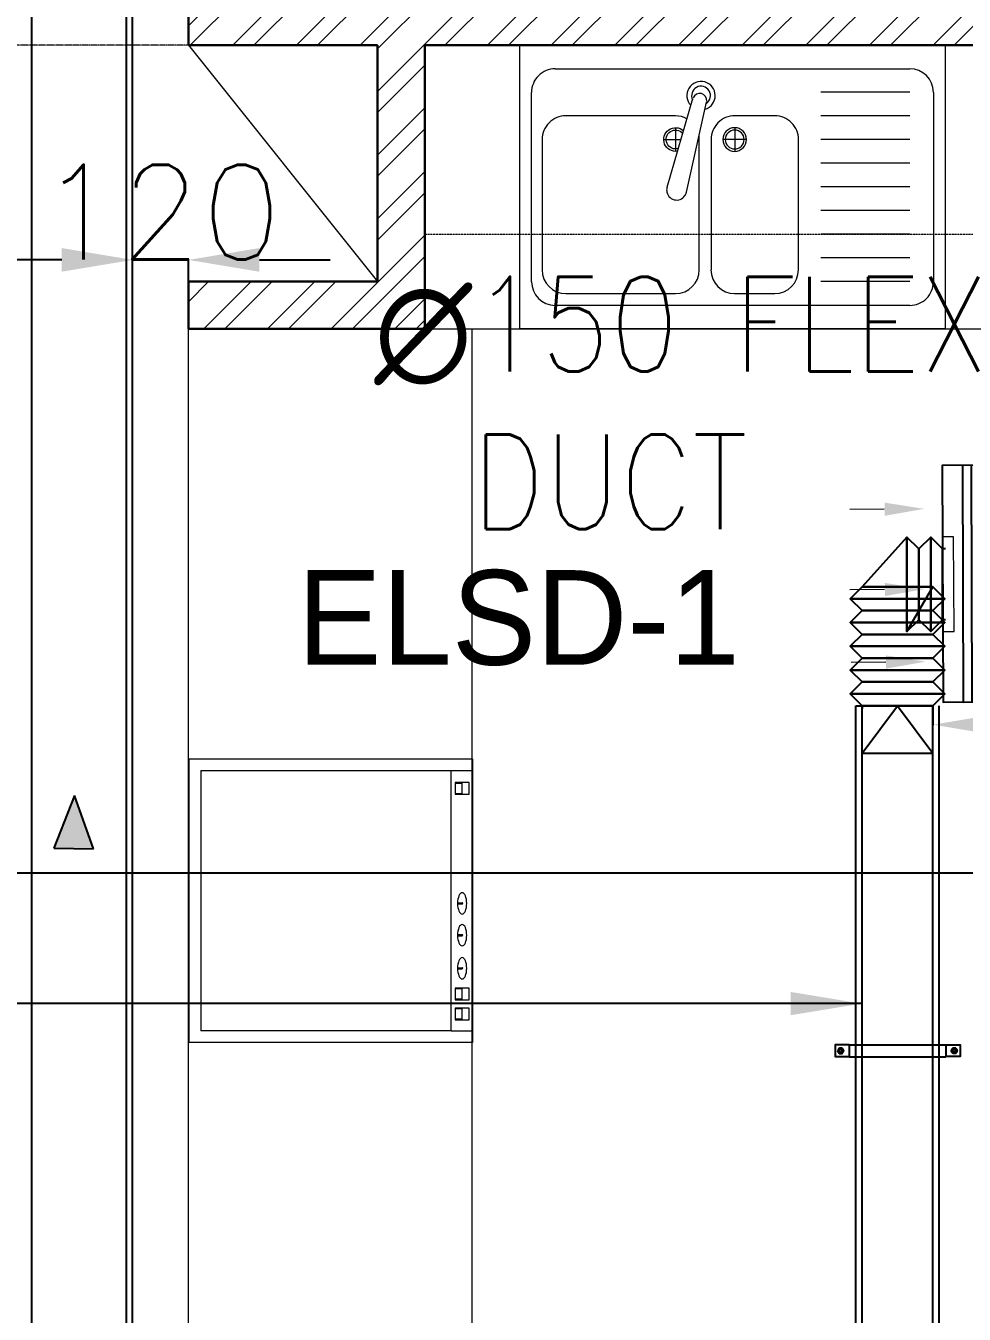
# Model space of a CAD drawing. Header units: millimetres. Extents: x -9226 to 166212, y -13 to 97274.
# Drawn here: x 34806 to 36791, y 70547 to 73271 of the extents above; entities that cross this region are included whole.
import ezdxf

# ---------------------------------------------------------------- set-up
doc = ezdxf.new("R2010")
doc.units = ezdxf.units.MM
for name, pattern in [('23491-XR-AR-2ND FLOOR PLAN$0$23491-XR-AR-2ND FLOOR PLAN$0$23491-XR-AR-TYP-FLOOR$0$DASHED2', [0.375, 0.25, -0.125]), ('23491-XR-AR-2ND FLOOR PLAN$0$23491-XR-AR-2ND FLOOR PLAN$0$23491-XR-AR-TYP-FLOOR$0$HIDDEN', [9.525, 6.35, -3.175]), ('HIDDEN', [9.525, 6.35, -3.175])]:
    doc.linetypes.add(name, pattern=pattern)
doc.layers.get('0').update_dxf_attribs({"color": 8})
doc.layers.get('Defpoints').update_dxf_attribs({"color": 8})
for name, color, linetype in [('-TEXT', 7, 'Continuous'), ('1.INS', 8, 'Continuous'), ('1.support 2', 7, 'Continuous'), ('23491-GN-XR-PLOT LIMIT$0$RETAIL', 8, 'Continuous'), ('EAD', 30, 'Continuous'), ('ETA-AC-SUPPORT', 25, 'Continuous'), ('FAD', 3, 'Continuous'), ('HVAC-VOL-SPD-S01-M-01-0400 R-01$0$HVAC-VOL-SPD-S01-M-01-0400 R-01$0$000-VL-M-SAD ATD', 3, 'Continuous'), ('HVAC-VOL-SPD-S01-M-01-0400 R-01$0$HVAC-VOL-SPD-S01-M-01-0400 R-01$0$SLOTTED DIFFUSER', 171, 'Continuous'), ('VCD SHE', 7, 'Continuous')]:
    doc.layers.add(name, color=color, linetype=linetype)
for name, color, linetype, lineweight in [('1.XREF', 8, 'Continuous', 9), ('23491-XR-AR-2ND FLOOR PLAN$0$23491-XR-AR-2ND FLOOR PLAN$0$23491-XR-AR-TYP-FLOOR$0$A-EQUP-KITN-PLAN', 8, 'Continuous', 9), ('23491-XR-AR-2ND FLOOR PLAN$0$23491-XR-AR-2ND FLOOR PLAN$0$23491-XR-AR-TYP-FLOOR$0$A-FLOR-OVHD', 8, '23491-XR-AR-2ND FLOOR PLAN$0$23491-XR-AR-2ND FLOOR PLAN$0$23491-XR-AR-TYP-FLOOR$0$HIDDEN', 15), ('23491-XR-AR-2ND FLOOR PLAN$0$23491-XR-AR-2ND FLOOR PLAN$0$23491-XR-AR-TYP-FLOOR$0$A-WALL-PATT', 8, 'Continuous', 5), ('23491-XR-AR-2ND FLOOR PLAN$0$23491-XR-AR-2ND FLOOR PLAN$0$A-WALL', 8, 'Continuous', 30), ('23491-XR-AR-2ND FLOOR PLAN$0$A-WALL-CAVI', 8, 'Continuous', 15), ('A-ANNO-DIMS', 8, 'Continuous', 9), ('DLI', 7, 'Continuous', 5), ('HVAC-VOL-SPD-S01-M-01-0400 R-01$0$HVAC-VOL-SPD-S01-M-01-0400 R-01$0$000-VL-M-FLEXIBLE', 251, 'Continuous', 15), ('HVAC-VOL-SPD-S01-M-01-0400 R-01$0$HVAC-VOL-SPD-S01-M-01-0400 R-01$0$000-VL-M-RAD ATD', 150, 'Continuous', 20)]:
    doc.layers.add(name, color=color, linetype=linetype, lineweight=lineweight)
doc.styles.add('JSE', font='romans.shx', dxfattribs={"width": 0.85})
doc.styles.add('ROMANS', font='isocp.shx', dxfattribs={"width": 0.8})
doc.styles.add('SDC-TEXT-ARB', font='sdc-arb.shx', dxfattribs={"height": 0.5})
doc.styles.get("Standard").update_dxf_attribs({"font": 'romans.shx', "height": 200})
doc.dimstyles.new('ISO-25', dxfattribs={"dimtxt": 200, "dimasz": 150, "dimexe": 1.25, "dimexo": 0.625, "dimgap": 1, "dimtad": 1, "dimtoh": 1, "dimdec": 0, "dimrnd": 5, "dimtxsty": 'Standard', "dimcen": 2.5, "dimclrd": 256, "dimclre": 256, "dimclrt": 7, "dimadec": 0, "dimazin": 0, "dimtfac": 1, "dimtdec": 0, "dimtix": 1, "dimtmove": 2, "dimatfit": 3, "dimfxl": 1, "dimarcsym": 1})
doc.dimstyles.new('JSE', dxfattribs={"dimtxt": 50, "dimasz": 150, "dimexe": 0.18, "dimexo": 0.0625, "dimgap": 50, "dimtad": 0, "dimdec": 0, "dimrnd": 5, "dimzin": 0, "dimdsep": 46, "dimtxsty": 'ROMANS', "dimcen": 0.09, "dimclrd": 7, "dimclre": 7, "dimclrt": 7, "dimadec": 0, "dimazin": 0, "dimtfac": 1, "dimtdec": 0, "dimtofl": 0, "dimtmove": 0, "dimatfit": 3, "dimfxl": 1, "dimtolj": 1, "dimtzin": 0, "dimarcsym": 1})

# ---------------------------------------------------------------- blocks, each defined once
blk = doc.blocks.new('23491-GN-XR-PLOT LIMIT')
at = {"layer": '23491-GN-XR-PLOT LIMIT$0$RETAIL', "color": 8}
blk.add_lwpolyline([(48271.7, 23525.6), (50500, 25555.4), (50500, 80172.6), (48692.6, 81480), (5000, 81480), (5000, 71480), (40000, 71480), (40000, 32256.2, 0.000401), (5000, 26236.7), (5000, 16088.4, -0.000496)], format="xyb", close=True, dxfattribs=at)
blk = doc.blocks.new('23491-XR-AR-2ND FLOOR PLAN$0$23491-XR-AR-2ND FLOOR PLAN$0$23491-XR-AR-TYP-FLOOR$0$Zone-6_30May22$0$TYP$0$2B+G+19+R Typical Floor$0$A$C15A204A0')
at = {"color": 8}
for p, q in [((0, 0), (-0.9, 0)), ((0, -0.6), (0, 0)), ((-0.9, 0), (-0.9, -0.6)), ((-0.075, -0.0499), (-0.825, -0.0499)), ((-0.8026, -0.0749), (-0.5704, -0.0749)), ((-0.4454, -0.0749), (-0.3605, -0.0749)), ((-0.875, -0.0999), (-0.875, -0.5)), ((-0.0751, -0.1001), (-0.263, -0.1001)), ((-0.025, -0.5002), (-0.025, -0.0999)), ((-0.8525, -0.4005), (-0.8526, -0.1249)), ((-0.5204, -0.1249), (-0.5203, -0.4005)), ((-0.4953, -0.4005), (-0.4954, -0.1249)), ((-0.3105, -0.1249), (-0.3104, -0.4005)), ((-0.0751, -0.1501), (-0.263, -0.1501)), ((-0.0751, -0.2001), (-0.263, -0.2001)), ((-0.0751, -0.2501), (-0.263, -0.2501)), ((-0.5473, -0.2891), (-0.5046, -0.4798)), ((-0.5883, -0.3001), (-0.5336, -0.4875)), ((-0.0751, -0.3007), (-0.263, -0.3007)), ((-0.0751, -0.3507), (-0.263, -0.3507)), ((-0.5703, -0.4255), (-0.5703, -0.3755)), ((-0.4453, -0.4255), (-0.4453, -0.3755)), ((-0.5953, -0.4005), (-0.559, -0.4005)), ((-0.4203, -0.4005), (-0.4703, -0.4005)), ((-0.0751, -0.4007), (-0.263, -0.4007)), ((-0.5703, -0.4505), (-0.8025, -0.4505)), ((-0.3604, -0.4505), (-0.4453, -0.4505)), ((-0.0751, -0.4507), (-0.263, -0.4507)), ((-0.0751, -0.5007), (-0.263, -0.5007)), ((-0.825, -0.55), (-0.075, -0.55)), ((-0.9, -0.6), (0, -0.6))]:
    blk.add_line(p, q, dxfattribs=at)
for radius in [0.025, 0.02]:
    blk.add_circle((-0.4453, -0.4005), radius, dxfattribs=at)
for radius, start, end in [(0.025, 80.6637, 311.8881), (0.02, 73.5686, 318.9832)]:
    blk.add_arc((-0.5703, -0.4005), radius, start, end, dxfattribs=at)
at = {"color": 8, "extrusion": (0, 0, -1)}
for centre, major_axis, ratio, start_param, end_param in [((-0.825, -0.0999), (0.0354, -0.0354), 1, 2.356202, 3.926998), ((-0.075, -0.0999), (-0.0354, 0.0354), 1, 0.785405, 2.356202), ((-0.8026, -0.1249), (0.0354, -0.0354), 1, 2.356202, 3.926998), ((-0.5704, -0.1249), (0.0354, -0.0354), 1, 3.926998, 5.497794), ((-0.4454, -0.1249), (0.0354, -0.0354), 1, 2.356202, 3.926998), ((-0.3605, -0.1249), (0.0354, -0.0354), 1, 3.926998, 5.497794), ((-0.568, -0.2938), (-0.015, -0.015), 1, 0.861028, 3.327777), ((-0.568, -0.2938), (-0.015, -0.015), 1, 0.481927, 0.861028), ((-0.568, -0.2938), (0.015, -0.015), 1, 4.898573, 5.277673), ((-0.8025, -0.4005), (0.0354, -0.0354), 1, 0.785405, 2.356202), ((-0.5703, -0.4005), (0.0354, -0.0354), 1, 5.497794, 5.641464), ((-0.4453, -0.4005), (0.0354, -0.0354), 1, 0.785405, 2.356202), ((-0.3604, -0.4005), (0.0354, -0.0354), 1, 5.497794, 7.068591), ((-0.5703, -0.4005), (0.0354, -0.0354), 1, 0.283551, 0.785405), ((-0.5165, -0.4933), (0.0212, -0.0212), 1, 4.221364, 9.392218), ((-0.5165, -0.4933), (0.0141, -0.0141), 1, 4.524166, 9.089416), ((-0.5193, -0.4831), (0.0106, -0.0106), 1, 5.341868, 8.271714), ((-0.825, -0.5), (0.0354, -0.0354), 1, 0.785405, 2.356202), ((-0.0749, -0.5001), (-0.0354, 0.0354), 0.997718, 2.358492, 3.929288)]:
    blk.add_ellipse(centre, major_axis=major_axis, ratio=ratio, start_param=start_param, end_param=end_param, dxfattribs=at)
blk = doc.blocks.new('23491-XR-AR-2ND FLOOR PLAN$0$23491-XR-AR-2ND FLOOR PLAN$0$23491-XR-AR-TYP-FLOOR$0$Zone-6_30May22$0$A$C0C2B75C3')
at = {"color": 8, "linetype": 'Continuous'}
for p, q in [((0, -0.6), (0, 0)), ((0.6, 0), (0, 0)), ((0.025, -0.5548), (0.025, -0.025)), ((0.575, -0.025), (0.025, -0.025)), ((0.575, -0.025), (0.575, -0.5548)), ((0.6, 0), (0.6, -0.6)), ((0.025, -0.5548), (0.025, -0.6)), ((0.025, -0.5548), (0.575, -0.5548)), ((0.1558, -0.5684), (0.1558, -0.5783)), ((0.1582, -0.5684), (0.1582, -0.5783)), ((0.2257, -0.5684), (0.2257, -0.5783)), ((0.2281, -0.5684), (0.2281, -0.5783)), ((0.293, -0.5684), (0.293, -0.5783)), ((0.2953, -0.5684), (0.2953, -0.5783)), ((0.575, -0.5548), (0.575, -0.6)), ((0.0481, -0.5781), (0.0726, -0.5781)), ((0.0905, -0.5781), (0.115, -0.5781)), ((0.525, -0.5781), (0.5495, -0.5781)), ((0.6, -0.6), (0, -0.6)), ((0.025, -0.6), (0.575, -0.6))]:
    blk.add_line(p, q, dxfattribs=at)
for points in [[(0.0726, -0.5631), (0.0481, -0.5631), (0.0481, -0.5931), (0.0726, -0.5931)], [(0.0716, -0.5772), (0.049, -0.5772), (0.049, -0.5641), (0.0716, -0.5641)], [(0.115, -0.5631), (0.0905, -0.5631), (0.0905, -0.5931), (0.115, -0.5931)], [(0.1141, -0.5772), (0.0915, -0.5772), (0.0915, -0.5641), (0.1141, -0.5641)], [(0.5495, -0.5631), (0.525, -0.5631), (0.525, -0.5931), (0.5495, -0.5931)], [(0.5486, -0.5772), (0.526, -0.5772), (0.526, -0.5641), (0.5486, -0.5641)]]:
    blk.add_lwpolyline(points, close=True, dxfattribs=at)
for centre in [(0.157, -0.5783), (0.2269, -0.5783), (0.2942, -0.5783)]:
    blk.add_arc(centre, 0.00118, 179.9999, 359.9999, dxfattribs=at)
at = {"color": 8, "linetype": 'Continuous', "extrusion": (0, 0, -1)}
for centre in [(0.157, -0.5781), (0.2269, -0.5781), (0.2942, -0.5781)]:
    blk.add_ellipse(centre, major_axis=(-0.0226, 0), ratio=0.428026, dxfattribs=at)
blk = doc.blocks.new('23491-XR-AR-2ND FLOOR PLAN')
at = {"layer": '23491-XR-AR-2ND FLOOR PLAN$0$23491-XR-AR-2ND FLOOR PLAN$0$23491-XR-AR-TYP-FLOOR$0$A-WALL-PATT'}
h = blk.add_hatch(dxfattribs=at)
h.set_pattern_fill('ANSI32', color=8, scale=10)
h.paths.add_polyline_path([(35150, 73430), (35250, 73430), (35250, 73405), (35250, 73380), (37603.8, 73379.9), (37599.9, 71979.7), (37550, 71980), (37550, 73230), (35650, 73230), (35650, 72630), (35150, 72630), (35150, 72730), (35550, 72730), (35550, 73230), (35150, 73230)])
at = {"layer": '23491-XR-AR-2ND FLOOR PLAN$0$23491-XR-AR-2ND FLOOR PLAN$0$23491-XR-AR-TYP-FLOOR$0$A-EQUP-KITN-PLAN', "color": 8}
for p, q in [((35150, 73230), (35550, 72730)), ((35150, 70380), (35150, 72630)), ((35650, 72630), (36950, 72630)), ((35750, 70380), (35750, 72630))]:
    blk.add_line(p, q, dxfattribs=at)
at = {"layer": '23491-XR-AR-2ND FLOOR PLAN$0$23491-XR-AR-2ND FLOOR PLAN$0$23491-XR-AR-TYP-FLOOR$0$A-EQUP-KITN-PLAN', "color": 8, "linetype": '23491-XR-AR-2ND FLOOR PLAN$0$23491-XR-AR-2ND FLOOR PLAN$0$23491-XR-AR-TYP-FLOOR$0$DASHED2'}
blk.add_line((37150, 72830), (35650, 72830), dxfattribs=at)
at = {"layer": '23491-XR-AR-2ND FLOOR PLAN$0$23491-XR-AR-2ND FLOOR PLAN$0$23491-XR-AR-TYP-FLOOR$0$A-FLOR-OVHD', "color": 8, "ltscale": 0.1}
blk.add_line((35150, 73230), (33950, 73230), dxfattribs=at)
at = {"layer": '23491-XR-AR-2ND FLOOR PLAN$0$23491-XR-AR-2ND FLOOR PLAN$0$A-WALL', "color": 8}
for p, q in [((35150, 73430), (35150, 73230)), ((35150, 73230), (35550, 73230)), ((35550, 73230), (35550, 72730)), ((35650, 72630), (35650, 73230)), ((35650, 73230), (37550, 73230)), ((35550, 72730), (35150, 72730)), ((35150, 72730), (35150, 72630)), ((35150, 72630), (35650, 72630))]:
    blk.add_line(p, q, dxfattribs=at)
at = {"layer": '23491-XR-AR-2ND FLOOR PLAN$0$23491-XR-AR-2ND FLOOR PLAN$0$23491-XR-AR-TYP-FLOOR$0$A-EQUP-KITN-PLAN', "color": 8}
for name, p, xscale, yscale, zscale, rotation in [('23491-XR-AR-2ND FLOOR PLAN$0$23491-XR-AR-2ND FLOOR PLAN$0$23491-XR-AR-TYP-FLOOR$0$Zone-6_30May22$0$TYP$0$2B+G+19+R Typical Floor$0$A$C15A204A0', (36750.8, 72630), -1000.000000000013, 1000.000000000016, 1000, 179.9988834515608), ('23491-XR-AR-2ND FLOOR PLAN$0$23491-XR-AR-2ND FLOOR PLAN$0$23491-XR-AR-TYP-FLOOR$0$Zone-6_30May22$0$A$C0C2B75C3', (35150.8, 71121.3), 1000.000000000025, 1000.000000000025, 1000.000000000025, 90)]:
    blk.add_blockref(name, p, dxfattribs=dict(at, xscale=xscale, yscale=yscale, zscale=zscale, rotation=rotation))
at = {"layer": '23491-XR-AR-2ND FLOOR PLAN$0$A-WALL-CAVI', "color": 8}
blk.add_blockref('23491-GN-XR-PLOT LIMIT', (0, 0), dxfattribs=at)
blk = doc.blocks.new('XREF')
at = {"layer": 'A-ANNO-DIMS', "color": 8}
blk.add_blockref('23491-XR-AR-2ND FLOOR PLAN', (0, 0), dxfattribs=at)
blk = doc.blocks.new('HVAC-VOL-SPD-S01-M-01-0400 R-01$0$HVAC-VOL-SPD-S01-M-01-0400 R-01$0$A$C2F9C6816')
blk.add_hatch(color=256).paths.add_polyline_path([(-198.8, -78.6), (-398.8, -153.6), (-198.8, -228.6)])
for p, q in [((-198.8, -78.6), (-398.8, -153.6)), ((-198.8, -228.6), (-198.8, -78.6)), ((-398.8, -153.6), (-198.8, -228.6))]:
    blk.add_line(p, q)
blk = doc.blocks.new('t')
at = {"layer": 'ETA-AC-SUPPORT', "color": 7, "linetype": 'HIDDEN', "ltscale": 0.3, "extrusion": (2.40653e-07, 5.25136e-08, 1)}
for p, q in [((4429.3, -9484.4, 0), (4379.3, -9484.4, 0)), ((4392.9, -9513, 0), (4404.3, -9506.4, 0)), ((4392.9, -9526.2, 0), (4392.9, -9513, 0)), ((4415.8, -9513, 0), (4404.3, -9506.4, 0)), ((4415.8, -9526.2, 0), (4415.8, -9513, 0)), ((4392.9, -9526.2, 0), (4404.3, -9532.9, 0)), ((4415.8, -9526.2, 0), (4404.3, -9532.9, 0))]:
    blk.add_line(p, q, dxfattribs=at)
at = {"layer": 'ETA-AC-SUPPORT', "color": 7, "linetype": 'Continuous', "ltscale": 0.3, "extrusion": (2.40653e-07, 5.25136e-08, 1), "elevation": 0}
blk.add_lwpolyline([(4429.3, -9484.4), (4429.3, -9543.9), (4379.3, -9543.9), (4379.3, -9484.4)], dxfattribs=at)
at = {"layer": 'ETA-AC-SUPPORT', "color": 7, "linetype": 'HIDDEN', "ltscale": 0.3, "extrusion": (2.40653e-07, 5.25136e-08, 1)}
for radius in [11.5, 6]:
    blk.add_circle((4404.3, -9519.6, 0), radius, dxfattribs=at)
blk = doc.blocks.new('*U553')
at = {"layer": 'ETA-AC-SUPPORT', "color": 7, "linetype": 'Continuous', "ltscale": 0.3, "extrusion": (2.40653e-07, 5.25136e-08, 1)}
for p, q in [((4404.3, -9309.5, 0), (4404.3, -9514.1, 0)), ((4429.3, -9309.5, 0), (4429.3, -9514.1, 0))]:
    blk.add_line(p, q, dxfattribs=at)
at = {"color": 7, "linetype": 'Continuous', "xscale": -0.5, "yscale": 0.5, "zscale": 0.5, "rotation": 180}
blk.add_blockref('t', (2214.7, -14051.7, 0), dxfattribs=at)
at = {"color": 7, "linetype": 'Continuous', "xscale": 0.5, "yscale": 0.5, "zscale": 0.5}
blk.add_blockref('t', (2214.7, -4771.9, 0), dxfattribs=at)
blk = doc.blocks.new('*D490')
at = {"layer": 'Defpoints', "color": 0, "transparency": 16777216}
for p in [(35031.8, 72776), (35031.8, 72730, 0.2), (35150, 72730)]:
    blk.add_point(p, dxfattribs=at)
at = {"layer": 'VCD SHE', "lineweight": -2, "transparency": 16777216}
for p, q in [((34881.8, 72776), (34731.8, 72776)), ((35031.8, 72730.6), (35031.8, 72777.3)), ((35150, 72776), (35031.8, 72776)), ((35150, 72730.6), (35150, 72777.3)), ((35300, 72776), (35450, 72776))]:
    blk.add_line(p, q, dxfattribs=at)
at = {"layer": 'VCD SHE', "transparency": 16777216}
for points in [[(34881.8, 72801), (34881.8, 72751), (35031.8, 72776)], [(35300, 72801), (35300, 72751), (35150, 72776)]]:
    blk.add_solid(points, dxfattribs=at)
at = {"layer": 'VCD SHE', "color": 7, "transparency": 16777216, "insert": (35090.9, 72877), "char_height": 200, "attachment_point": 5}
blk.add_mtext('120', dxfattribs=at)
blk = doc.blocks.new('*D567')
at = {"layer": 'Defpoints', "color": 0, "transparency": 16777216}
for p in [(36725, 71830.3), (37550, 71830.3), (37550, 71793.3)]:
    blk.add_point(p, dxfattribs=at)
at = {"layer": 'VCD SHE', "lineweight": -2, "transparency": 16777216}
for p, q in [((36725, 71829.7), (36725, 71792.1)), ((37550, 71829.7), (37550, 71792.1)), ((36875, 71793.3), (37400, 71793.3))]:
    blk.add_line(p, q, dxfattribs=at)
at = {"layer": 'VCD SHE', "transparency": 16777216}
for points in [[(36875, 71818.3), (36875, 71768.3), (36725, 71793.3)], [(37400, 71818.3), (37400, 71768.3), (37550, 71793.3)]]:
    blk.add_solid(points, dxfattribs=at)
at = {"layer": 'VCD SHE', "color": 7, "transparency": 16777216, "insert": (37137.5, 71894.3), "char_height": 200, "attachment_point": 5}
blk.add_mtext('825', dxfattribs=at)
blk = doc.blocks.new('RGE')
at = {"layer": 'HVAC-VOL-SPD-S01-M-01-0400 R-01$0$HVAC-VOL-SPD-S01-M-01-0400 R-01$0$000-VL-M-FLEXIBLE', "color": 30, "linetype": 'ByBlock', "lineweight": -2, "extrusion": (1.67917e-07, -3.45697e-10, 1), "elevation": 0}
blk.add_lwpolyline([(233945.6, 241620), (233946, 241820), (233922.3, 241820), (233921.9, 241620)], close=True, dxfattribs=at)
at = {"layer": 'HVAC-VOL-SPD-S01-M-01-0400 R-01$0$HVAC-VOL-SPD-S01-M-01-0400 R-01$0$000-VL-M-RAD ATD', "color": 30, "extrusion": (-1.67917e-07, -3.45697e-10, 1)}
for p, q in [((234067.5, 241883.4, 0), (234140.4, 241883.6, 0)), ((234069, 241730.1, 0), (234141.9, 241730.2, 0)), ((234068.1, 241560.4, 0), (234141.1, 241560.5, 0))]:
    blk.add_line(p, q, dxfattribs=at)
for points in [[(234066.6, 241897.4, 0), (233983.1, 241883.3, 0), (234066.7, 241869.5, 0)], [(234068.1, 241744, 0), (233984.6, 241729.9, 0), (234068.1, 241716.2, 0)], [(234067.3, 241574.3, 0), (233983.8, 241560.2, 0), (234067.3, 241546.4, 0)]]:
    blk.add_solid(points, dxfattribs=at)
at = {"layer": 'HVAC-VOL-SPD-S01-M-01-0400 R-01$0$HVAC-VOL-SPD-S01-M-01-0400 R-01$0$000-VL-M-SAD ATD', "color": 30, "extrusion": (1.67917e-07, -3.45697e-10, 1), "elevation": 0}
blk.add_lwpolyline([(233746.8, 241969.5), (233744.6, 241469.5), (233944.6, 241469.1), (233946.8, 241969.1)], close=True, dxfattribs=at)
at = {"layer": 'HVAC-VOL-SPD-S01-M-01-0400 R-01$0$HVAC-VOL-SPD-S01-M-01-0400 R-01$0$SLOTTED DIFFUSER', "color": 30, "extrusion": (1.67917e-07, -3.45697e-10, 1), "elevation": 0}
blk.add_lwpolyline([(233789.3, 241969.4), (233787.1, 241469.4), (233902.1, 241469.2), (233904.3, 241969.2)], close=True, dxfattribs=at)
at = {"layer": 'HVAC-VOL-SPD-S01-M-01-0400 R-01$0$HVAC-VOL-SPD-S01-M-01-0400 R-01$0$SLOTTED DIFFUSER', "color": 30, "linetype": 'Continuous', "ltscale": 100, "extrusion": (1.67917e-07, -3.45697e-10, 1), "elevation": 0}
for points in [[(233807.8, 241969.4), (233805.6, 241469.4), (233883.6, 241469.2), (233885.8, 241969.2)], [(233837.8, 241969.3), (233835.6, 241469.3), (233815.6, 241469.3), (233817.8, 241969.3)], [(233855.8, 241969.3), (233853.6, 241469.3), (233873.6, 241469.2), (233875.8, 241969.2)]]:
    blk.add_lwpolyline(points, close=True, dxfattribs=at)

msp = doc.modelspace()

# ---------------------------------------------------------------- block references
at = {"layer": '1.XREF'}
msp.add_blockref('XREF', (0, 0), dxfattribs=at)

# ---------------------------------------------------------------- next in the draw order: linework, layer by layer
at = {"color": 1}
for points in [[(36751.4, 72015.1), (36745.4, 72015.1), (36745.4, 72165.1), (36720.2, 72190.1), (36720.2, 71990), (36695.1, 72015.1), (36695.1, 72165.1), (36669.9, 72190.1), (36669.9, 71990), (36725, 72084.8), (36575, 72084.8), (36549.9, 72059.7), (36750, 72059.7), (36725, 72034.5), (36575, 72034.5), (36549.9, 72009.4), (36750, 72009.4), (36725, 71984.2), (36575, 71984.2), (36549.9, 71959.1), (36750, 71959.1), (36725, 71933.9), (36575, 71933.9), (36549.9, 71908.8), (36750, 71908.8), (36725, 71883.6), (36575, 71883.6), (36549.9, 71858.5), (36750, 71858.5), (36725, 71833.3), (36575, 71833.3), (36575, 71827.3)], [(36751.4, 72165.1), (36745.4, 72165.1), (36745.4, 72015.1), (36720.2, 71990), (36720.2, 72190.1), (36695.1, 72165.1), (36695.1, 72015.1), (36669.9, 71990), (36669.9, 72190.1), (36575, 72084.8), (36725, 72084.8), (36750, 72059.7), (36549.9, 72059.7), (36575, 72034.5), (36725, 72034.5), (36750, 72009.4), (36549.9, 72009.4), (36575, 71984.2), (36725, 71984.2), (36750, 71959.1), (36549.9, 71959.1), (36575, 71933.9), (36725, 71933.9), (36750, 71908.8), (36549.9, 71908.8), (36575, 71883.6), (36725, 71883.6), (36750, 71858.5), (36549.9, 71858.5), (36575, 71833.3), (36725, 71833.3), (36725, 71827.3)]]:
    msp.add_lwpolyline(points, dxfattribs=at)
at = {"layer": '1.INS', "elevation": 0.2}
msp.add_lwpolyline([(35031.8, 70317.2), (35031.8, 74584.4)], dxfattribs=at)
at = {"layer": '1.INS'}
for points in [[(36562, 69745), (36562, 71833.2)], [(36738, 69750.4), (36738, 71833.2)]]:
    msp.add_lwpolyline(points, dxfattribs=at)
at = {"layer": 'EAD'}
for points in [[(36575, 71733.2), (36575, 71833.2)], [(36575, 71733.2), (36650, 71833.2), (36725, 71733.2)], [(36725, 71733.2), (36725, 71833.2)], [(36575, 69745), (36575, 71733.2)], [(36575, 71733.2), (36725, 71733.2)], [(36725, 69745), (36725, 71733.2)]]:
    msp.add_lwpolyline(points, dxfattribs=at)
at = {"layer": 'FAD'}
for points, elevation in [([(34818.8, 70317.2), (34818.8, 74584.4)], 0.3), ([(35018.8, 70317.2), (35018.8, 74584.4)], 0.2)]:
    msp.add_lwpolyline(points, dxfattribs=dict(at, elevation=elevation))
at = {"layer": 'VCD SHE'}
msp.add_lwpolyline([(36562, 71833.2), (36725, 71833.2)], dxfattribs=at)

# ---------------------------------------------------------------- next in the draw order: block references
at = {"layer": '1.support 2', "linetype": 'ByBlock', "extrusion": (-3.5195e-05, -4.02055e-07, 1), "xscale": 1.001591528757322, "yscale": 1.001591528757322, "zscale": 1.001591528757322, "rotation": 89.99999999918926}
msp.add_blockref('*U553', (27223.2, 66680, -1.3), dxfattribs=at)
at = {"layer": 'DLI', "rotation": 180.4265605670415}
msp.add_blockref('RGE', (268885.2, 315545.1, 0), dxfattribs=at)
at = {"layer": 'FAD', "color": 3, "extrusion": (6.16134e-06, 3.46539e-05, 1), "xscale": 0.5613210269334022, "yscale": 0.5613210269334022, "zscale": 0.5613210269334022, "rotation": 269.1074912539804}
msp.add_blockref('HVAC-VOL-SPD-S01-M-01-0400 R-01$0$HVAC-VOL-SPD-S01-M-01-0400 R-01$0$A$C2F9C6816', (34991.7, 71418.7, 2.7), dxfattribs=at)

# ---------------------------------------------------------------- next in the draw order: texts
at = {"layer": '-TEXT', "extrusion": (3.5195e-05, 4.02055e-07, 1), "insert": (35750, 72740.3, -8.7), "char_height": 200, "width": 2536.527, "attachment_point": 1, "text_direction": (1, 0, -3.5e-05), "style": 'JSE'}
msp.add_mtext('150 FLEX\\PDUCT', dxfattribs=at)
at = {"layer": 'VCD SHE', "style": 'SDC-TEXT-ARB'}
for s, p in [('∅', (35543.1, 72523.9, 0.2)), ('ELSD-1', (35379.9, 71920))]:
    msp.add_text(s, height=200, dxfattribs=at).set_placement(p)

# ---------------------------------------------------------------- next in the draw order: dimensions: what is measured, and where the dimension line sits
at = {"layer": 'VCD SHE'}
for base, p1, p2, picture, middle in [((35031.8, 72776), (35150, 72730), (35031.8, 72730, 0.2), '*D490', (35090.9, 72877)), ((37550, 71793.3), (36725, 71830.3), (37550, 71830.3), '*D567', (37137.5, 71894.3))]:
    dim = msp.add_linear_dim(base=base, p1=p1, p2=p2, dimstyle='ISO-25', dxfattribs=at)
    dim.commit()
    dim.dimension.update_dxf_attribs({"geometry": picture, "text_midpoint": middle})

# ---------------------------------------------------------------- next in the draw order: leaders
at = {"layer": '1.INS'}
msp.add_leader([(36573.8, 71203.6), (27250, 71203.6)], dimstyle='JSE', override={"dimgap": 50, "dimtad": 0}, dxfattribs=at)
at = {"layer": 'FAD'}
msp.add_leader([(38170.8, 69683, 0.1), (38170.8, 87014.7, 0.1), (27931.7, 87014.7, 0.1)], dimstyle='JSE', override={"dimgap": 50, "dimtad": 0}, dxfattribs=at)

doc.saveas('drawing.dxf')
